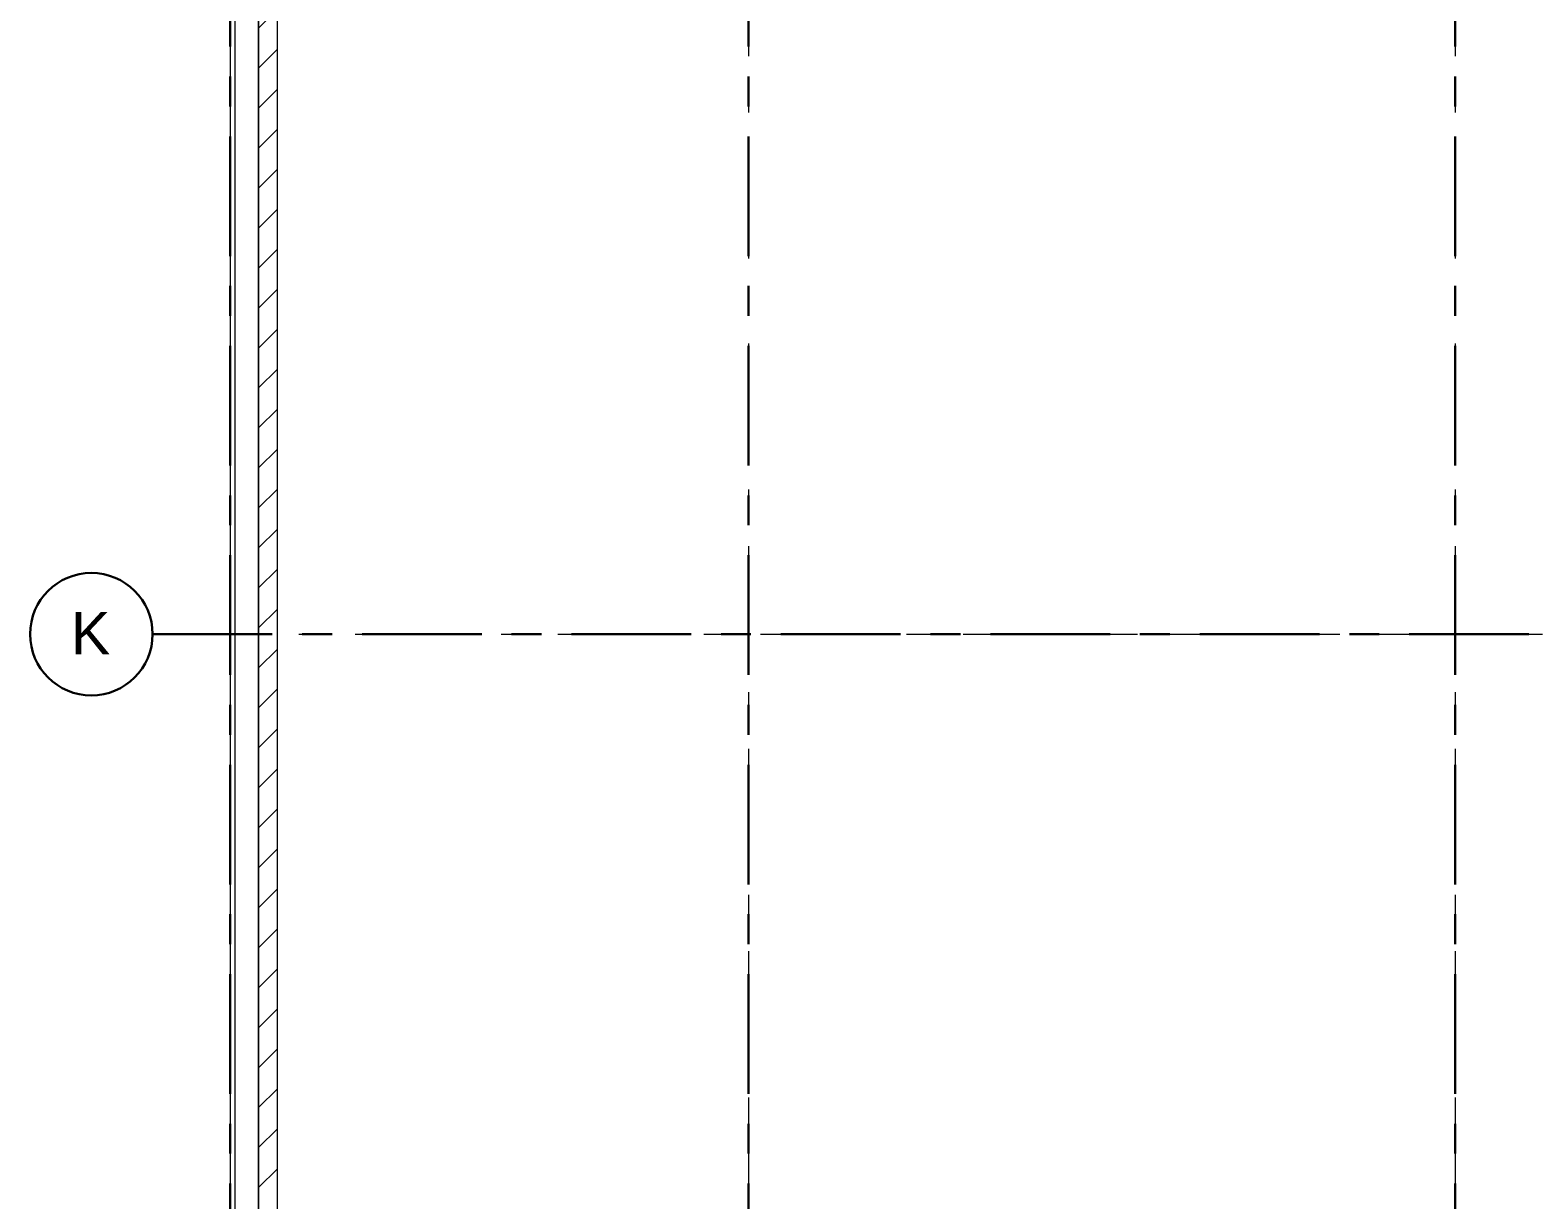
# Model space of a CAD drawing. Header units: millimetres. Extents: x -4000 to 187956, y -58990 to 162485.
# Drawn here: x -2124 to 13834, y 85447 to 97860 of the extents above; entities that cross this region are included whole.
import ezdxf

# ---------------------------------------------------------------- set-up
doc = ezdxf.new("R2010")
doc.units = ezdxf.units.MM
doc.linetypes.add('Grid Line', pattern=[2222.5, 1270, -317.5, 317.5, -317.5])
doc.linetypes.add('Grid Line 12_5mm', pattern=[2150, 1250, -300, 300, -300])
for name, color, linetype, lineweight in [('A-WALL', 113, 'Continuous', 13), ('A-WALL-PATT', 111, 'Continuous', 13), ('S-GRID', 1, 'Continuous', 30), ('S-GRID-IDEN', 1, 'Continuous', 30)]:
    doc.layers.add(name, color=color, linetype=linetype, lineweight=lineweight)
doc.styles.add('Arial', font='arial.ttf', dxfattribs={"height": 450})

# ---------------------------------------------------------------- blocks, each defined once
blk = doc.blocks.new('CMF2_NHAXUONG_A_rvt-1-0_000')
at = {"layer": 'A-WALL-PATT', "lineweight": 9}
h = blk.add_hatch(dxfattribs=at)
h.set_pattern_fill('FP_13', color=250, style=0, pattern_type=2)
h.set_pattern_definition([(45, (0, 0), (-212.132, 212.132), [])])
h.paths.add_polyline_path([(500, 60848), (500, 66562), (300, 66562), (300, 60848)])
h.paths.add_polyline_path([(500, 70282), (500, 73929), (300, 73929), (300, 70282)])
h.paths.add_polyline_path([(500, 75969), (500, 78974), (300, 78974), (300, 75969)])
h.paths.add_polyline_path([(300, 80214), (500, 80214), (500, 118850), (300, 118850), (300, 82515)])
at = {"layer": 'A-WALL', "color": 90, "lineweight": 15}
for p, q in [((0, 119575), (0, 80214)), ((50, 119575), (50, 80214)), ((300, 80214), (300, 118850)), ((300, 118850), (300, 80214)), ((500, 80214), (500, 118850))]:
    blk.add_line(p, q, dxfattribs=at)
at = {"layer": 'A-WALL', "color": 35, "lineweight": 15}
for p, q in [((0, 119575), (0, 60548)), ((500, 80425), (500, 118850))]:
    blk.add_line(p, q, dxfattribs=at)
at = {"layer": 'S-GRID', "linetype": 'Grid Line 12_5mm', "lineweight": 9}
for p, q in [((0, 161185), (0, -16487)), ((5500, 161185), (5500, -16487)), ((13000, 161185), (13000, -16487)), ((13000, 161185), (13000, -16487)), ((-824, 91450), (183641, 91450))]:
    blk.add_line(p, q, dxfattribs=at)
blk = doc.blocks.new('Grid - M_Grid Head - Circle 2-61448-0_000')
at = {"layer": 'S-GRID-IDEN'}
blk.add_circle((0, 0), 6.5, dxfattribs=at)

msp = doc.modelspace()

# ---------------------------------------------------------------- block references
at = {"lineweight": 5}
msp.add_blockref('CMF2_NHAXUONG_A_rvt-1-0_000', (0, 0), dxfattribs=at)

# ---------------------------------------------------------------- next in the draw order: linework, layer by layer
at = {"layer": 'S-GRID', "linetype": 'Grid Line'}
for p, q in [((0, 161185), (0, -16487)), ((5500, 161185), (5500, -16487)), ((13000, 161185), (13000, -16487)), ((-824, 91450), (183641, 91450))]:
    msp.add_line(p, q, dxfattribs=at)

# ---------------------------------------------------------------- next in the draw order: block references
at = {"layer": 'S-GRID-IDEN', "xscale": 99.99999999999993, "yscale": 99.99999999999993, "zscale": 99.99999999999993, "rotation": 269.9999999999994}
msp.add_blockref('Grid - M_Grid Head - Circle 2-61448-0_000', (-1474, 91450), dxfattribs=at)

# ---------------------------------------------------------------- next in the draw order: texts
at = {"layer": 'S-GRID-IDEN', "insert": (-1692, 91685), "char_height": 450, "width": 513.08, "attachment_point": 1, "style": 'Arial'}
msp.add_mtext('K', dxfattribs=at)

doc.saveas('drawing.dxf')
